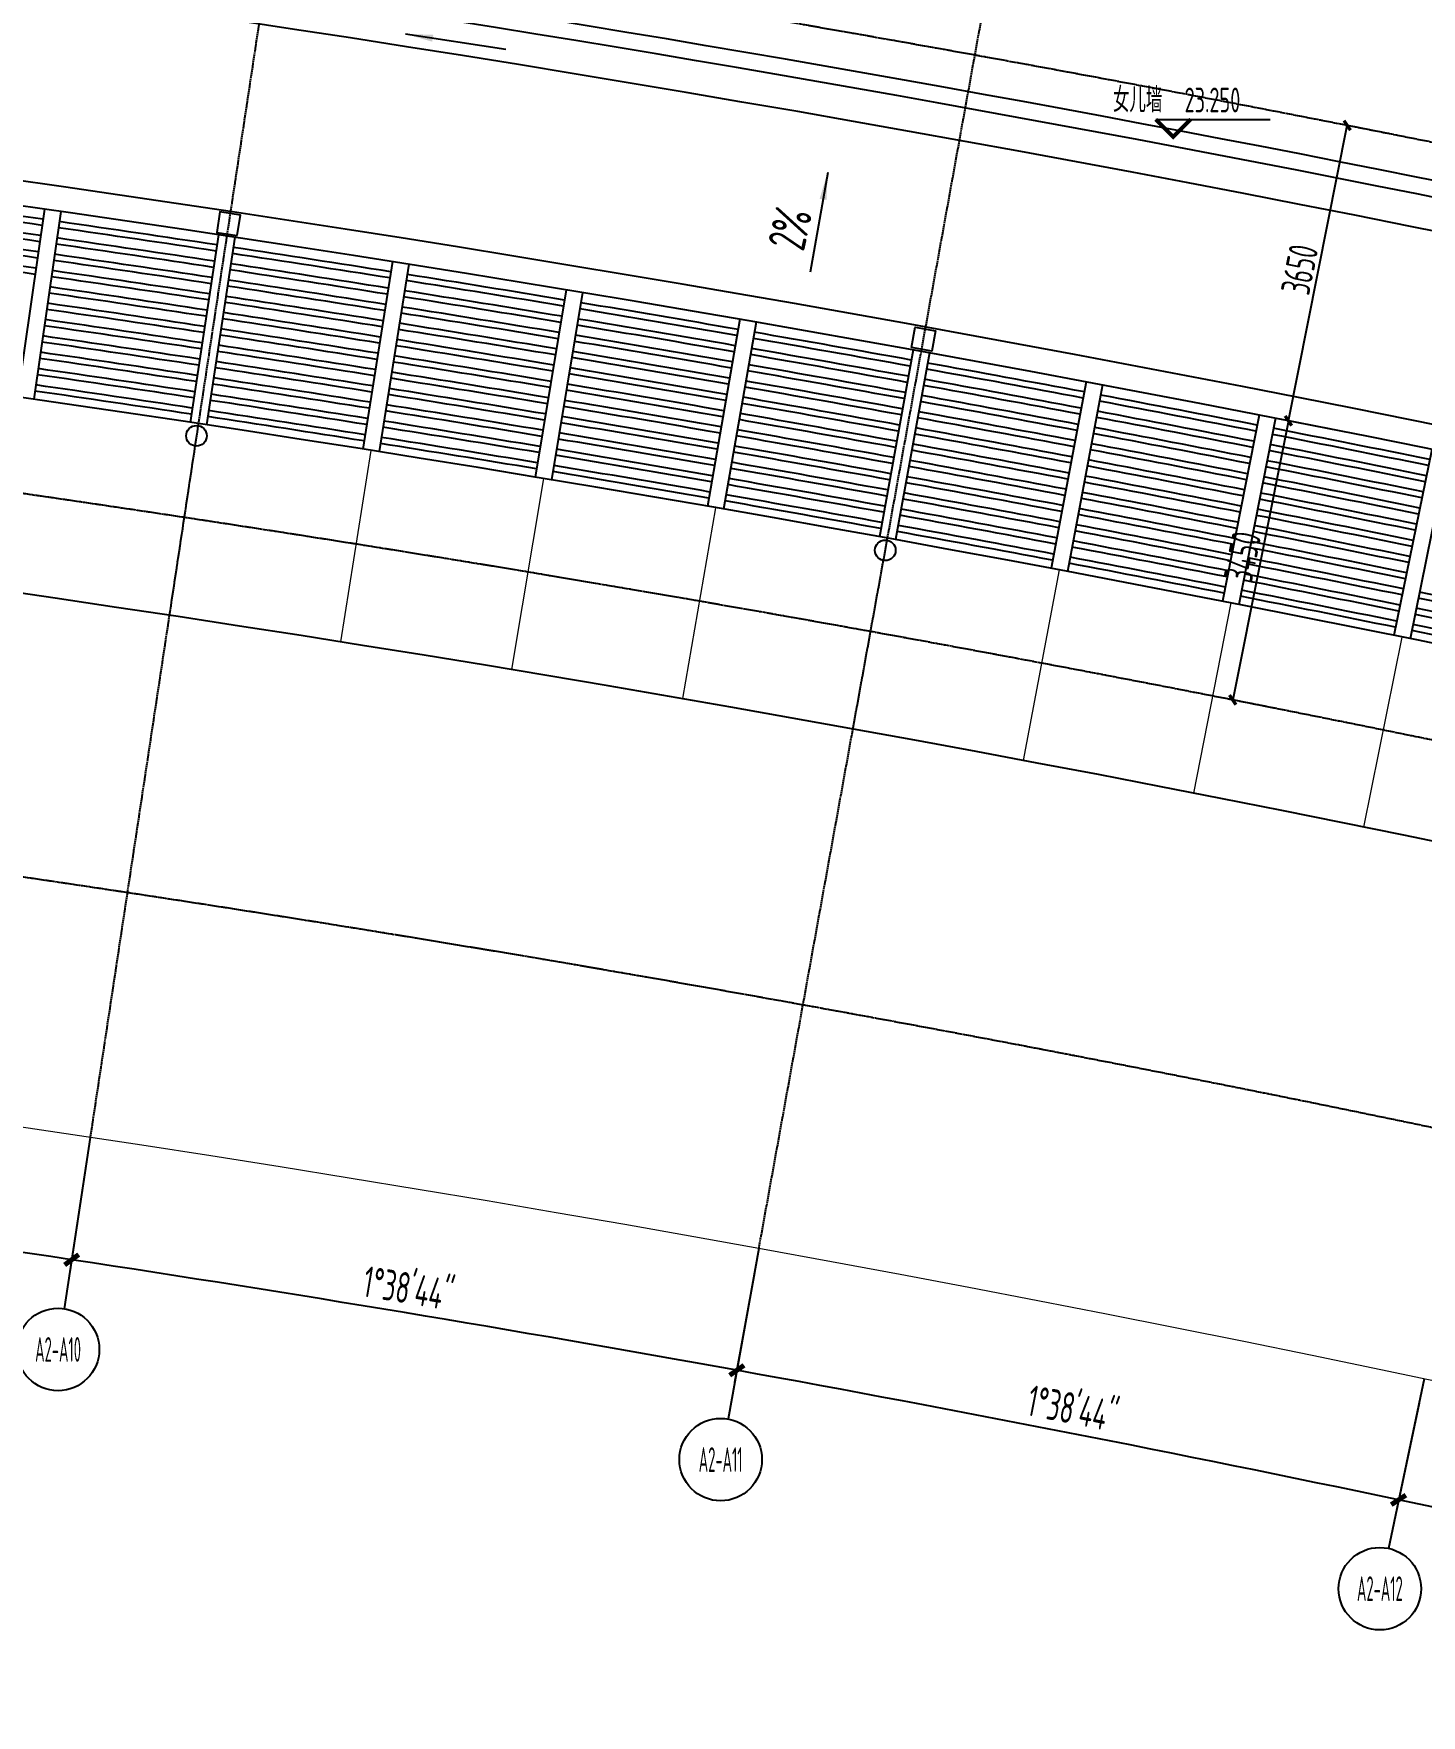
# Model space of a CAD drawing. Header units: millimetres. Extents: x 11677979 to 24947533, y -12764720 to -6308891.
# Drawn here: x 11820902 to 11837721, y -6418313 to -6397928 of the extents above; entities that cross this region are included whole.
import ezdxf
from ezdxf.enums import TextEntityAlignment as Align

# ---------------------------------------------------------------- set-up
doc = ezdxf.new("R2010")
doc.units = ezdxf.units.MM
doc.header["$LTSCALE"] = 10
doc.linetypes.add('A2-RG-AXIS$0$CENTER', pattern=[2, 1.25, -0.25, 0.25, -0.25])
doc.linetypes.add('A2-RG-AXIS$0$DOTE', pattern=[2.42, 2, -0.2, 0.02, -0.2])
for name, color, linetype in [('A2-RB-RF$0$$34$A-DIMS-100', 1, 'Continuous'), ('A2-RG-AXIS$0$A-AXIS', 1, 'Continuous'), ('A2-RG-AXIS$0$A-DIMS-100', 1, 'Continuous'), ('A2-RG-AXIS$0$A-GRID', 1, 'A2-RG-AXIS$0$CENTER'), ('A2-RG-AXIS$0$A-SYMB', 4, 'Continuous'), ('A2-RI-RF$0$$0$AUDIT_D_120618114340-341', 1, 'Continuous'), ('A2-RI-RF$0$$2$A-SYMB', 4, 'Continuous'), ('A2-RI-RF$0$A-COLUMN', 9, 'Continuous'), ('A2-RI-RF$0$A-GLAZ', 140, 'Continuous'), ('A2-RI-RF$0$A-ROOF-DRAN', 175, 'Continuous'), ('A2-RI-RF$0$A-ROOF-EDGE', 2, 'Continuous'), ('A2-RI-RF$0$A-SYMB-AREA', 4, 'Continuous'), ('A2-RI-RF$0$A-SYMB-NAME', 4, 'Continuous'), ('A2-RI-RF$0$an-wall-prht', 2, 'Continuous')]:
    doc.layers.add(name, color=color, linetype=linetype)
doc.layers.add('A2-RI-RF$0$A-DETL-LLIN', color=3, linetype='Continuous', lineweight=5)
doc.layers.add('A2-RI-RF$0$A-DETL-MLIN', color=3, linetype='Continuous', lineweight=9)
doc.styles.add('A2-RB-RF$0$$0$XD2008', font='hzs.shx', dxfattribs={"width": 0.7, "bigfont": 'hztxt.shx'})
doc.styles.add('A2-RG-AXIS$0$ECADI', font='hzs.shx', dxfattribs={"width": 0.7, "bigfont": 'hztxt.shx'})
doc.styles.add('A2-RG-AXIS$0$XD2008', font='hzs.shx', dxfattribs={"width": 0.7, "bigfont": 'hztxt.shx'})
doc.styles.add('A2-RI-RF$0$$0$XD2008', font='xd-hzs.shx', dxfattribs={"width": 0.7, "bigfont": 'xd-hztxt.shx'})
doc.styles.add('A2-RI-RF$0$ECADI', font='hzs.shx', dxfattribs={"width": 0.7, "bigfont": 'hztxt.shx'})
doc.dimstyles.new('A2-RB-RF$0$$0$XD100$0', dxfattribs={"dimscale": 100, "dimtxt": 3.5, "dimasz": 1, "dimexe": 1, "dimexo": 2, "dimgap": 0.5, "dimtad": 1, "dimdec": 0, "dimdsep": 46, "dimtxsty": 'A2-RB-RF$0$$0$XD2008', "dimblk1": 'A2-RB-RF$0$$20$_ArchTick', "dimblk2": 'A2-RB-RF$0$$20$_ArchTick', "dimsah": 1, "dimcen": 2.5, "dimclrt": 4, "dimaunit": 1, "dimadec": 0, "dimazin": 0, "dimtfac": 1, "dimtdec": 0, "dimtix": 1, "dimtmove": 2, "dimatfit": 3, "dimfxl": 0, "dimtolj": 1, "dimtzin": 0, "dimarcsym": 0})
doc.dimstyles.new('A2-RG-AXIS$0$XD150', dxfattribs={"dimscale": 300, "dimtxt": 2.5, "dimasz": 1.5, "dimexe": 1, "dimexo": 2, "dimgap": 0.5, "dimtad": 1, "dimdec": 0, "dimdsep": 46, "dimtxsty": 'A2-RG-AXIS$0$XD2008', "dimcen": 2.5, "dimclrt": 4, "dimaunit": 1, "dimadec": 3, "dimazin": 0, "dimtfac": 1, "dimtdec": 0, "dimtmove": 2, "dimatfit": 3, "dimfxl": 0, "dimtolj": 1, "dimtzin": 0, "dimarcsym": 0})

# ---------------------------------------------------------------- blocks, each defined once
blk = doc.blocks.new('A2-RG-AXIS$0$ECADI-TAG-GRID')
at = {"color": 13}
blk.add_circle((0, 0), 5, dxfattribs=at)
at = {"style": 'A2-RG-AXIS$0$ECADI', "width": 0.7}
blk.add_attdef('GRID', text='', height=5, dxfattribs=at).set_placement((0, 0), align=Align.MIDDLE)
blk = doc.blocks.new('A2-RG-AXIS$0$_ArchTick')
at = {"color": 0, "linetype": 'ByBlock', "const_width": 0.4}
blk.add_lwpolyline([(-0.5, -0.5), (0.5, 0.5)], dxfattribs=at)
blk = doc.blocks.new('*D541')
at = {"layer": 'A2-RG-AXIS$0$A-DIMS-100', "color": 0, "lineweight": -2, "ltscale": 3, "transparency": 16777216}
for p, q in [((11837693, -6414527), (11837414, -6415848)), ((11845698, -6416335), (11845382, -6417648))]:
    blk.add_line(p, q, dxfattribs=at)
blk.add_arc((11778731, -6694179), 284600, 76.44866, 78.09408, dxfattribs=at)
at = {"layer": 'Defpoints', "color": 0, "ltscale": 3, "transparency": 16777216}
for p in [(11837755, -6414233), (11845769, -6416044), (11842766, -6416876), (11778731, -6694179)]:
    blk.add_point(p, dxfattribs=at)
at = {"layer": 'A2-RG-AXIS$0$A-DIMS-100', "color": 0, "lineweight": -2, "ltscale": 3, "transparency": 16777216, "xscale": 150, "yscale": 150, "zscale": 150}
for p, rotation in [((11837445, -6415701), 168.0940787372952), ((11845417, -6417502), 346.4486599795539)]:
    blk.add_blockref('A2-RG-AXIS$0$_ArchTick', p, dxfattribs=dict(at, rotation=rotation))
at = {"layer": 'A2-RG-AXIS$0$A-DIMS-100', "color": 4, "ltscale": 3, "transparency": 16777216, "insert": (11841503, -6416282), "char_height": 375, "attachment_point": 5, "rotation": 347.2714, "style": 'A2-RG-AXIS$0$XD2008'}
blk.add_mtext('\\A1;1°38\'44"', dxfattribs=at)
blk = doc.blocks.new('*D543')
at = {"layer": 'A2-RG-AXIS$0$A-DIMS-100', "color": 0, "lineweight": -2, "ltscale": 3, "transparency": 16777216}
for p, q in [((11829639, -6412949), (11829398, -6414278)), ((11837693, -6414527), (11837414, -6415848))]:
    blk.add_line(p, q, dxfattribs=at)
blk.add_arc((11778731, -6694179), 284600, 78.09408, 79.7395, dxfattribs=at)
at = {"layer": 'Defpoints', "color": 0, "ltscale": 3, "transparency": 16777216}
for p in [(11829692, -6412654), (11837755, -6414233), (11834777, -6415152), (11778731, -6694179)]:
    blk.add_point(p, dxfattribs=at)
at = {"layer": 'A2-RG-AXIS$0$A-DIMS-100', "color": 0, "lineweight": -2, "ltscale": 3, "transparency": 16777216, "xscale": 150, "yscale": 150, "zscale": 150}
for p, rotation in [((11829425, -6414130), 169.7394974973187), ((11837445, -6415701), 348.094078737238)]:
    blk.add_blockref('A2-RG-AXIS$0$_ArchTick', p, dxfattribs=dict(at, rotation=rotation))
at = {"layer": 'A2-RG-AXIS$0$A-DIMS-100', "color": 4, "ltscale": 3, "transparency": 16777216, "insert": (11833498, -6414594), "char_height": 375, "attachment_point": 5, "rotation": 348.9168, "style": 'A2-RG-AXIS$0$XD2008'}
blk.add_mtext('\\A1;1°38\'44"', dxfattribs=at)
blk = doc.blocks.new('*D492')
at = {"layer": 'A2-RG-AXIS$0$A-DIMS-100', "color": 0, "lineweight": -2, "ltscale": 3, "transparency": 16777216}
for p, q in [((11821542, -6411603), (11821340, -6412938)), ((11829639, -6412949), (11829398, -6414278))]:
    blk.add_line(p, q, dxfattribs=at)
blk.add_arc((11778731, -6694179), 284600, 79.7395, 81.38492, dxfattribs=at)
at = {"layer": 'Defpoints', "color": 0, "ltscale": 3, "transparency": 16777216}
for p in [(11821587, -6411307), (11829692, -6412654), (11826742, -6413658), (11778731, -6694179)]:
    blk.add_point(p, dxfattribs=at)
at = {"layer": 'A2-RG-AXIS$0$A-DIMS-100', "color": 0, "lineweight": -2, "ltscale": 3, "transparency": 16777216, "xscale": 150, "yscale": 150, "zscale": 150}
for p, rotation in [((11821363, -6412790), 171.3849162593364), ((11829425, -6414130), 349.7394974973187)]:
    blk.add_blockref('A2-RG-AXIS$0$_ArchTick', p, dxfattribs=dict(at, rotation=rotation))
at = {"layer": 'A2-RG-AXIS$0$A-DIMS-100', "color": 4, "ltscale": 3, "transparency": 16777216, "insert": (11825447, -6413137), "char_height": 375, "attachment_point": 5, "rotation": 350.5622, "style": 'A2-RG-AXIS$0$XD2008'}
blk.add_mtext('\\A1;1°38\'44"', dxfattribs=at)
blk = doc.blocks.new('*D494')
at = {"layer": 'A2-RG-AXIS$0$A-DIMS-100', "color": 0, "lineweight": -2, "ltscale": 3, "transparency": 16777216}
for p, q in [((11813411, -6410491), (11813247, -6411831)), ((11821542, -6411603), (11821340, -6412938))]:
    blk.add_line(p, q, dxfattribs=at)
blk.add_arc((11778731, -6694179), 284600, 81.38492, 83.03034, dxfattribs=at)
at = {"layer": 'Defpoints', "color": 0, "ltscale": 3, "transparency": 16777216}
for p in [(11813447, -6410193), (11821587, -6411307), (11818667, -6412395), (11778731, -6694179)]:
    blk.add_point(p, dxfattribs=at)
at = {"layer": 'A2-RG-AXIS$0$A-DIMS-100', "color": 0, "lineweight": -2, "ltscale": 3, "transparency": 16777216, "xscale": 150, "yscale": 150, "zscale": 150}
for p, rotation in [((11813265, -6411682), 173.0303374560399), ((11821363, -6412790), 351.3849186940221)]:
    blk.add_blockref('A2-RG-AXIS$0$_ArchTick', p, dxfattribs=dict(at, rotation=rotation))
at = {"layer": 'A2-RG-AXIS$0$A-DIMS-100', "color": 4, "ltscale": 3, "transparency": 16777216, "insert": (11817358, -6411911), "char_height": 375, "attachment_point": 5, "rotation": 352.2076, "style": 'A2-RG-AXIS$0$XD2008'}
blk.add_mtext('\\A1;1°38\'44"', dxfattribs=at)
blk = doc.blocks.new('A2-RI-RF$0$5erhfh')
at = {"layer": 'A2-RI-RF$0$A-SYMB-AREA', "style": 'A2-RI-RF$0$ECADI', "width": 0.7}
blk.add_attdef('340M2', text='', height=2.5, dxfattribs=at).set_placement((0, 1.25), align=Align.MIDDLE_LEFT)
at = {"layer": 'A2-RI-RF$0$A-SYMB-NAME', "style": 'A2-RI-RF$0$ECADI', "width": 0.7}
blk.add_attdef('CHINESENAME', (-12.29, 3.09), '', height=4.5, dxfattribs=at)
blk = doc.blocks.new('A2-RI-RF$0$$2$ECADI-TAG-HGHT（国标）')
at = {"color": 1}
blk.add_line((-2.12, 2.12), (11.77, 2.12), dxfattribs=at)
at = {"color": 1, "const_width": 0.5}
blk.add_lwpolyline([(-2.12, 2.12), (0, 0), (2.12, 2.12)], dxfattribs=at)
at = {"style": 'A2-RI-RF$0$$0$XD2008', "width": 0.7}
blk.add_attdef('FL', text='', height=3, dxfattribs=at).set_placement((-2.69, 2.97), align=Align.RIGHT)
for tag, p in [('F.F.L.', (2.28, 2.97)), ('T.O.S.', (2.28, -1.1))]:
    blk.add_attdef(tag, p, '', height=3, dxfattribs=at)
blk = doc.blocks.new('A2-RI-RF$0$5urthfgh')
at = {"layer": 'A2-RI-RF$0$A-COLUMN'}
for points in [[(70583, -5223), (70621, -4976), (70373, -4938), (70336, -5185)], [(78755, -6581), (78800, -6335), (79046, -6380), (79001, -6626)]]:
    blk.add_lwpolyline(points, close=True, dxfattribs=at)
for centre in [(70089, -7651), (78437, -9039)]:
    blk.add_circle(centre, 125, dxfattribs=at)
at = {"layer": 'A2-RI-RF$0$A-DETL-MLIN'}
for p, q in [((70111, -7503), (69759, -9826)), ((72203, -7828), (71834, -10148)), ((74293, -8167), (73907, -10485)), ((76380, -8522), (75978, -10837)), ((78464, -8891), (78045, -11204)), ((80546, -9276), (80110, -11585)), ((82624, -9675), (82173, -11982)), ((84700, -10090), (84232, -12393))]:
    blk.add_line(p, q, dxfattribs=at)
at = {"layer": 'A2-RI-RF$0$A-GLAZ'}
for radius, start, end in [(296950, 81.81557, 82.18833), (297025, 81.81556, 82.18834), (296750, 81.81558, 82.18832), (296825, 81.81558, 82.18832), (297025, 81.40421, 81.77698), (296550, 81.81559, 82.18831), (296625, 81.81559, 82.18831), (296825, 81.40422, 81.77697), (296950, 81.40421, 81.77698), (296350, 81.81561, 82.18829), (296425, 81.8156, 82.1883), (296625, 81.40423, 81.77696), (296750, 81.40423, 81.77697), (296950, 80.99286, 81.36562), (297025, 80.99285, 81.36563), (296425, 81.40425, 81.77694), (296550, 81.40424, 81.77695), (296750, 80.99287, 81.36561), (296825, 80.99287, 81.36562), (297025, 80.5815, 80.95427), (296225, 81.40426, 81.77693), (296350, 81.40425, 81.77694), (296550, 80.99288, 81.3656), (296625, 80.99288, 81.3656), (296825, 80.58151, 80.95426), (296950, 80.5815, 80.95427), (296025, 81.40427, 81.77692), (296150, 81.40427, 81.77693), (296350, 80.9929, 81.36558), (296425, 80.99289, 81.36559), (296625, 80.58152, 80.95425), (296750, 80.58152, 80.95426), (296950, 80.17015, 80.54291), (297025, 80.17014, 80.54292), (295750, 81.40429, 81.7769), (295825, 81.40429, 81.7769), (295950, 81.40428, 81.77691), (296150, 80.99291, 81.36557), (296225, 80.99291, 81.36558), (296425, 80.58154, 80.95423), (296550, 80.58153, 80.95424), (296750, 80.17016, 80.5429), (296825, 80.17016, 80.54291), (295550, 81.4043, 81.77689), (295625, 81.4043, 81.77689), (295950, 80.99292, 81.36556), (296025, 80.99292, 81.36556), (296225, 80.58155, 80.95422), (296350, 80.58154, 80.95423), (296550, 80.17017, 80.54289), (296625, 80.17017, 80.54289), (296950, 79.75879, 80.13156), (297025, 79.75879, 80.13156), (295350, 81.40432, 81.77687), (295425, 81.40431, 81.77688), (295750, 80.99294, 81.36555), (295825, 80.99293, 81.36555), (296025, 80.58156, 80.95421), (296150, 80.58156, 80.95422), (296350, 80.17019, 80.54287), (296425, 80.17018, 80.54288), (296750, 79.75881, 80.13155), (296825, 79.7588, 80.13155), (295150, 81.40433, 81.77686), (295225, 81.40433, 81.77687), (295550, 80.99295, 81.36553), (295625, 80.99294, 81.36554), (295825, 80.58158, 80.9542), (295950, 80.58157, 80.9542), (296150, 80.1702, 80.54286), (296225, 80.1702, 80.54287), (296550, 79.75882, 80.13153), (296625, 79.75882, 80.13154), (296950, 79.34744, 79.7202), (297025, 79.34743, 79.72021), (294950, 81.40434, 81.77685), (295025, 81.40434, 81.77685), (295350, 80.99296, 81.36552), (295425, 80.99296, 81.36552), (295625, 80.58159, 80.95418), (295750, 80.58158, 80.95419), (295950, 80.17021, 80.54285), (296025, 80.17021, 80.54285), (296350, 79.75883, 80.13152), (296425, 79.75883, 80.13153), (296750, 79.34745, 79.72019), (296825, 79.34745, 79.7202), (295150, 80.99298, 81.36551), (295225, 80.99297, 81.36551), (295425, 80.5816, 80.95417), (295550, 80.5816, 80.95418), (295750, 80.17023, 80.54284), (295825, 80.17022, 80.54284), (296150, 79.75885, 80.13151), (296225, 79.75884, 80.13151), (296550, 79.34747, 79.72018), (296625, 79.34746, 79.72018), (296950, 78.93608, 79.30885), (297025, 78.93608, 79.30885), (294950, 80.99299, 81.36549), (295025, 80.99298, 81.3655), (295225, 80.58162, 80.95416), (295350, 80.58161, 80.95416), (295550, 80.17024, 80.54282), (295625, 80.17024, 80.54283), (295950, 79.75886, 80.13149), (296025, 79.75885, 80.1315), (296350, 79.34748, 79.72017), (296425, 79.34747, 79.72017), (296750, 78.9361, 79.30884), (296825, 78.93609, 79.30884), (294950, 80.58163, 80.95414), (295025, 80.58163, 80.95414), (295150, 80.58162, 80.95415), (295350, 80.17025, 80.54281), (295425, 80.17025, 80.54281), (295750, 79.75887, 80.13148), (295825, 79.75887, 80.13149), (296150, 79.34749, 79.72015), (296225, 79.34749, 79.72016), (296550, 78.93611, 79.30882), (296625, 78.93611, 79.30883), (296950, 78.52473, 78.8975), (297025, 78.52473, 78.8975), (295150, 80.17027, 80.5428), (295225, 80.17026, 80.5428), (295550, 79.75889, 80.13147), (295625, 79.75888, 80.13147), (295825, 79.34751, 79.72013), (295950, 79.3475, 79.72014), (296025, 79.3475, 79.72014), (296225, 78.93613, 79.3088), (296350, 78.93612, 79.30881), (296425, 78.93612, 79.30882), (296750, 78.52474, 78.89748), (296825, 78.52474, 78.89749), (294950, 80.17028, 80.54278), (295025, 80.17028, 80.54279), (295350, 79.7589, 80.13146), (295425, 79.75889, 80.13146), (295625, 79.34753, 79.72012), (295750, 79.34752, 79.72013), (296025, 78.93615, 79.30879), (296150, 78.93614, 79.3088), (296425, 78.52476, 78.89746), (296550, 78.52476, 78.89747), (296625, 78.52475, 78.89747), (295150, 79.75891, 80.13144), (295225, 79.75891, 80.13145), (295425, 79.34754, 79.72011), (295550, 79.34753, 79.72011), (295825, 78.93616, 79.30878), (295950, 78.93615, 79.30879), (296225, 78.52478, 78.89745), (296350, 78.52477, 78.89746), (294950, 79.75893, 80.13143), (295025, 79.75892, 80.13143), (295225, 79.34755, 79.72009), (295350, 79.34754, 79.7201), (295625, 78.93617, 79.30876), (295750, 78.93616, 79.30877), (296025, 78.52479, 78.89744), (296150, 78.52478, 78.89744), (295025, 79.34757, 79.72008), (295150, 79.34756, 79.72009), (295425, 78.93618, 79.30875), (295550, 78.93618, 79.30876), (295825, 78.5248, 78.89742), (295950, 78.5248, 78.89743), (294950, 79.34757, 79.72007), (295225, 78.9362, 79.30874), (295350, 78.93619, 79.30875), (295625, 78.52482, 78.89741), (295750, 78.52481, 78.89742), (295025, 78.93621, 79.30872), (295150, 78.9362, 79.30873), (295425, 78.52483, 78.8974), (295550, 78.52482, 78.8974), (294950, 78.93622, 79.30872), (295225, 78.52484, 78.89738), (295350, 78.52484, 78.89739), (295025, 78.52486, 78.89737), (295150, 78.52485, 78.89738), (295425, 78.11348, 78.48604), (294950, 78.52486, 78.89737), (295225, 78.11349, 78.48603), (295350, 78.11348, 78.48604), (295025, 78.1135, 78.48602), (295150, 78.11349, 78.48602), (294950, 78.11351, 78.48601)]:
    blk.add_arc((25944, -299026), radius, start, end, dxfattribs=at)
at = {"layer": 'A2-RI-RF$0$an-wall-prht'}
for p, q in [((68246, -4903), (67918, -7179)), ((68444, -4931), (68116, -7208)), ((70357, -5214), (70012, -7488)), ((70555, -5244), (70210, -7518)), ((72465, -5540), (72104, -7812)), ((72663, -5572), (72302, -7843)), ((74571, -5882), (74194, -8151)), ((74768, -5915), (74391, -8184)), ((76674, -6239), (76281, -8505)), ((76872, -6273), (76478, -8539)), ((78775, -6610), (78366, -8874)), ((78972, -6646), (78562, -8909)), ((80873, -6997), (80447, -9257)), ((81070, -7034), (80644, -9294)), ((82968, -7399), (82526, -9656)), ((83165, -7438), (82723, -9695)), ((85061, -7816), (84602, -10070)), ((85257, -7856), (84798, -10110))]:
    blk.add_line(p, q, dxfattribs=at)
for centre, radius, start, end in [((25944, -299026), 297450, 76.99055, 94.00515), ((25943, -299026), 297150, 76.9335, 94.06187), ((25944, -299026), 294850, 76.49368, 94.50202), ((25944, -299026), 292500, 76.03854, 94.95868)]:
    blk.add_arc(centre, radius, start, end, dxfattribs=at)
blk = doc.blocks.new('A2-RB-RF$0$$20$_ArchTick')
at = {"color": 0, "linetype": 'ByBlock', "const_width": 0.4}
blk.add_lwpolyline([(-0.5, -0.5), (0.5, 0.5)], dxfattribs=at)
blk = doc.blocks.new('*D713')
at = {"layer": 'A2-RB-RF$0$$34$A-DIMS-100', "color": 0, "lineweight": -2, "transparency": 16777216}
for p, q in [((11836110, -6402621), (11835435, -6406004)), ((11836629, -6402724), (11836012, -6402601)), ((11835955, -6406107), (11835337, -6405984))]:
    blk.add_line(p, q, dxfattribs=at)
at = {"layer": 'Defpoints', "color": 0, "transparency": 16777216}
for p in [(11836825, -6402763), (11835435, -6406004), (11836151, -6406146)]:
    blk.add_point(p, dxfattribs=at)
at = {"layer": 'A2-RB-RF$0$$34$A-DIMS-100', "color": 0, "lineweight": -2, "transparency": 16777216, "xscale": 100, "yscale": 100, "zscale": 100}
for p, rotation in [((11836110, -6402621), 78.72568405134612), ((11835435, -6406004), 258.7256840513461)]:
    blk.add_blockref('A2-RB-RF$0$$20$_ArchTick', p, dxfattribs=dict(at, rotation=rotation))
at = {"layer": 'A2-RB-RF$0$$34$A-DIMS-100', "color": 4, "transparency": 16777216, "insert": (11835552, -6404268), "char_height": 350, "attachment_point": 5, "rotation": 78.7257, "style": 'A2-RB-RF$0$$0$XD2008'}
blk.add_mtext('\\A1;3450', dxfattribs=at)
blk = doc.blocks.new('*D714')
at = {"layer": 'A2-RB-RF$0$$34$A-DIMS-100', "color": 0, "lineweight": -2, "transparency": 16777216}
for p, q in [((11836110, -6402621), (11836823, -6399041)), ((11837341, -6399144), (11836725, -6399021)), ((11836629, -6402724), (11836012, -6402601))]:
    blk.add_line(p, q, dxfattribs=at)
at = {"layer": 'Defpoints', "color": 0, "transparency": 16777216}
for p in [(11836823, -6399041), (11837537, -6399183), (11836825, -6402763)]:
    blk.add_point(p, dxfattribs=at)
at = {"layer": 'A2-RB-RF$0$$34$A-DIMS-100', "color": 0, "lineweight": -2, "transparency": 16777216, "xscale": 100, "yscale": 100, "zscale": 100}
for p, rotation in [((11836823, -6399041), 78.74299741494018), ((11836110, -6402621), 258.7429974149401)]:
    blk.add_blockref('A2-RB-RF$0$$20$_ArchTick', p, dxfattribs=dict(at, rotation=rotation))
at = {"layer": 'A2-RB-RF$0$$34$A-DIMS-100', "color": 4, "transparency": 16777216, "insert": (11836246, -6400787), "char_height": 350, "attachment_point": 5, "rotation": 78.743, "style": 'A2-RB-RF$0$$0$XD2008'}
blk.add_mtext('\\A1;3650', dxfattribs=at)
blk = doc.blocks.new('*D718')
at = {"layer": 'A2-RB-RF$0$$34$A-DIMS-100', "color": 0, "lineweight": -2, "transparency": 16777216}
blk.add_arc((11777755, -6700618), 311153, 81.38492, 82.05228, dxfattribs=at)
at = {"layer": 'Defpoints', "color": 0, "transparency": 16777216}
for p in [(11827609, -6371560), (11821395, -6388037), (11823170, -6392797), (11820157, -6396901), (11821587, -6411307)]:
    blk.add_point(p, dxfattribs=at)
at = {"layer": 'A2-RB-RF$0$$34$A-DIMS-100', "color": 0, "lineweight": -2, "transparency": 16777216, "xscale": 100, "yscale": 100, "zscale": 100}
for p, rotation in [((11820778, -6392454), 172.0522781059821), ((11824364, -6392976), 351.3849183288041)]:
    blk.add_blockref('A2-RB-RF$0$$20$_ArchTick', p, dxfattribs=dict(at, rotation=rotation))
at = {"layer": 'A2-RB-RF$0$$34$A-DIMS-100', "color": 4, "transparency": 16777216, "insert": (11822609, -6392454), "char_height": 350, "attachment_point": 5, "rotation": 351.7186, "style": 'A2-RB-RF$0$$0$XD2008'}
blk.add_mtext('\\A1;0°40\'2"', dxfattribs=at)
blk = doc.blocks.new('A2-RG-AXIS')
at = {"layer": 'A2-RG-AXIS$0$A-AXIS', "ltscale": 3}
for p, q in [((11821587.2, -6411306.8), (11821272.7, -6413383.1)), ((11829692, -6412654), (11829317.9, -6414720.4)), ((11837754.6, -6414233.4), (11837321.4, -6416288.2))]:
    blk.add_line(p, q, dxfattribs=at)
at = {"layer": 'A2-RG-AXIS$0$A-GRID', "linetype": 'A2-RG-AXIS$0$DOTE'}
for p, q in [((11827609, -6371560.4), (11821587.2, -6411306.8)), ((11829692, -6412654), (11836852.5, -6373096.9))]:
    blk.add_line(p, q, dxfattribs=at)
for radius, start, end in [(304100, 75.589285, 95.407644), (300800, 75.589285, 95.407644), (293700, 75.589281, 95.407645), (289100, 75.589281, 95.407645)]:
    blk.add_arc((11778730.7, -6694178.7), radius, start, end, dxfattribs=at)
at = {"layer": 'A2-RG-AXIS$0$A-SYMB'}
ref = blk.add_blockref('A2-RG-AXIS$0$ECADI-TAG-GRID', (11821197.8, -6413877.4), dxfattribs=dict(at, xscale=100, yscale=100, zscale=100))
ref.add_attrib('GRID', 'A2-A10', dxfattribs={"layer": '0', "extrusion": (0, 0, -1), "height": 300, "style": 'A2-RG-AXIS$0$ECADI', "text_generation_flag": 2, "width": 0.5}).set_placement((-11821197.8, -6413877.4), align=Align.MIDDLE)
ref = blk.add_blockref('A2-RG-AXIS$0$ECADI-TAG-GRID', (11829228.8, -6415212.4), dxfattribs=dict(at, xscale=100, yscale=100, zscale=100))
ref.add_attrib('GRID', 'A2-A11', dxfattribs={"layer": '0', "extrusion": (0, 0, -1), "height": 300, "style": 'A2-RG-AXIS$0$ECADI', "text_generation_flag": 2, "width": 0.5}).set_placement((-11829228.8, -6415212.4), align=Align.MIDDLE)
ref = blk.add_blockref('A2-RG-AXIS$0$ECADI-TAG-GRID', (11837218.3, -6416777.5), dxfattribs=dict(at, xscale=100, yscale=100, zscale=100))
ref.add_attrib('GRID', 'A2-A12', dxfattribs={"layer": '0', "extrusion": (0, 0, -1), "height": 300, "style": 'A2-RG-AXIS$0$ECADI', "text_generation_flag": 2, "width": 0.5}).set_placement((-11837218.3, -6416777.5), align=Align.MIDDLE)
at = {"layer": 'A2-RG-AXIS$0$A-DIMS-100', "ltscale": 3}
for base, p1, p2, picture, middle in [((11818667, -6412394.7), (11813447.2, -6410192.8), (11821587.2, -6411306.8), '*D494', (11817358.3, -6411911.3)), ((11826741.7, -6413657.6), (11829692, -6412654), (11821587.2, -6411306.8), '*D492', (11825447.4, -6413136.8)), ((11834776.8, -6415151.8), (11837754.6, -6414233.4), (11829692, -6412654), '*D543', (11833497.9, -6414594.1)), ((11842765.6, -6416876.2), (11845768.7, -6416043.6), (11837754.6, -6414233.4), '*D541', (11841503.4, -6416282))]:
    dim = blk.add_angular_dim_3p(base=base, center=(11778730.7, -6694178.7), p1=p1, p2=p2, dimstyle='A2-RG-AXIS$0$XD150', override={"dimscale": 150, "dimasz": 1, "dimblk": 'A2-RG-AXIS$0$_ArchTick', "dimadec": 4}, dxfattribs=at)
    dim.commit()
    dim.dimension.update_dxf_attribs({"geometry": picture, "text_midpoint": middle})
blk = doc.blocks.new('A2-RI-RF')
at = {"layer": 'A2-RI-RF$0$$0$AUDIT_D_120618114340-341'}
for p, q in [((11825410.5, -6397932.3), (11826623.9, -6398117.5)), ((11830525.9, -6399609.6), (11830312, -6400818.4))]:
    blk.add_line(p, q, dxfattribs=at)
at = {"layer": 'A2-RI-RF$0$$0$AUDIT_D_120618114340-341', "extrusion": (0, 0, -1)}
for points in [[(-11825732.6, -6398026), (-11825745.8, -6397943), (-11825406.6, -6397931.7)], [(-11830511.3, -6399944.8), (-11830428.4, -6399930.6), (-11830526.5, -6399605.8)]]:
    blk.add_solid(points, dxfattribs=at)
at = {"layer": 'A2-RI-RF$0$A-DETL-LLIN'}
blk.add_arc((11778730.7, -6694178.7), 286100, 74.628938, 96.367991, dxfattribs=at)
at = {"layer": 'A2-RI-RF$0$A-ROOF-DRAN'}
blk.add_arc((11778730.7, -6694178.7), 299750, 77.098571, 93.898358, dxfattribs=at)
at = {"layer": 'A2-RI-RF$0$A-ROOF-EDGE'}
for radius, start, end in [(300350, 76.07696, 82.028597), (300150, 76.038533, 82.066759)]:
    blk.add_arc((11778730.7, -6694178.7), radius, start, end, dxfattribs=at)
blk.add_blockref('A2-RI-RF$0$5urthfgh', (11752786.6, -6395152.1))
ref = blk.add_blockref('A2-RI-RF$0$5erhfh', (11830694.4, -6400131.7), dxfattribs=dict(xscale=99.99999999968378, yscale=99.99999999968378, zscale=99.99999999968378, rotation=77.49466613827126))
ref.add_attrib('CHINESENAME', '2%%%', (11830236.5, -6400578.4), dxfattribs={"layer": 'A2-RI-RF$0$A-SYMB-NAME', "height": 450, "rotation": 77.49467, "style": 'A2-RI-RF$0$ECADI', "width": 0.7})
at = {"layer": 'A2-RI-RF$0$$2$A-SYMB'}
ref = blk.add_blockref('A2-RI-RF$0$$2$ECADI-TAG-HGHT（国标）', (11834713.5, -6399179.2), dxfattribs=dict(at, xscale=100, yscale=100, zscale=100))
ref.add_attrib('F.F.L.', '23.250', (11834851.2, -6398882.4), dxfattribs={"layer": '0', "height": 300, "style": 'A2-RI-RF$0$$0$XD2008', "width": 0.7})
ref.add_attrib('FL', '女儿墙', dxfattribs={"layer": '0', "height": 300, "style": 'A2-RI-RF$0$$0$XD2008', "width": 0.7}).set_placement((11834582.2, -6398881.7), align=Align.RIGHT)
at = {"layer": 'A2-RI-RF$0$A-DETL-LLIN'}
blk.add_blockref('A2-RG-AXIS', (0, 0), dxfattribs=at)
blk = doc.blocks.new('A2-RB-RF')
at = {"layer": 'A2-RB-RF$0$$34$A-DIMS-100'}
dim = blk.add_angular_dim_2l(base=(11823169.7, -6392797.3), line1=((11820157.2, -6396901.3), (11821394.7, -6388037.3)), line2=((11827609, -6371560.4), (11821587.2, -6411306.8)), dimstyle='A2-RB-RF$0$$0$XD100$0', override={"dimadec": 4}, dxfattribs=at)
dim.commit()
dim.dimension.update_dxf_attribs({"geometry": '*D718', "text_midpoint": (11822609.2, -6392454.1)})
dim = blk.add_aligned_dim(p1=(11836824.8, -6402763.1), p2=(11837537.3, -6399183.1), distance=728.7, dimstyle='A2-RB-RF$0$$0$XD100$0', override={"dimadec": 4}, dxfattribs=at)
dim.commit()
dim.dimension.update_dxf_attribs({"geometry": '*D714', "text_midpoint": (11836245.7, -6400786.9)})
dim = blk.add_aligned_dim(p1=(11836825.4, -6402763.2), p2=(11836151, -6406146.4), distance=-729.8, text='3450', dimstyle='A2-RB-RF$0$$0$XD100$0', override={"dimadec": 4}, dxfattribs=at)
dim.commit()
dim.dimension.update_dxf_attribs({"geometry": '*D713', "text_midpoint": (11835551.9, -6404268.2)})

msp = doc.modelspace()

# ---------------------------------------------------------------- block references
for name in ['A2-RI-RF', 'A2-RG-AXIS', 'A2-RB-RF']:
    msp.add_blockref(name, (0, 0))

doc.saveas('drawing.dxf')
